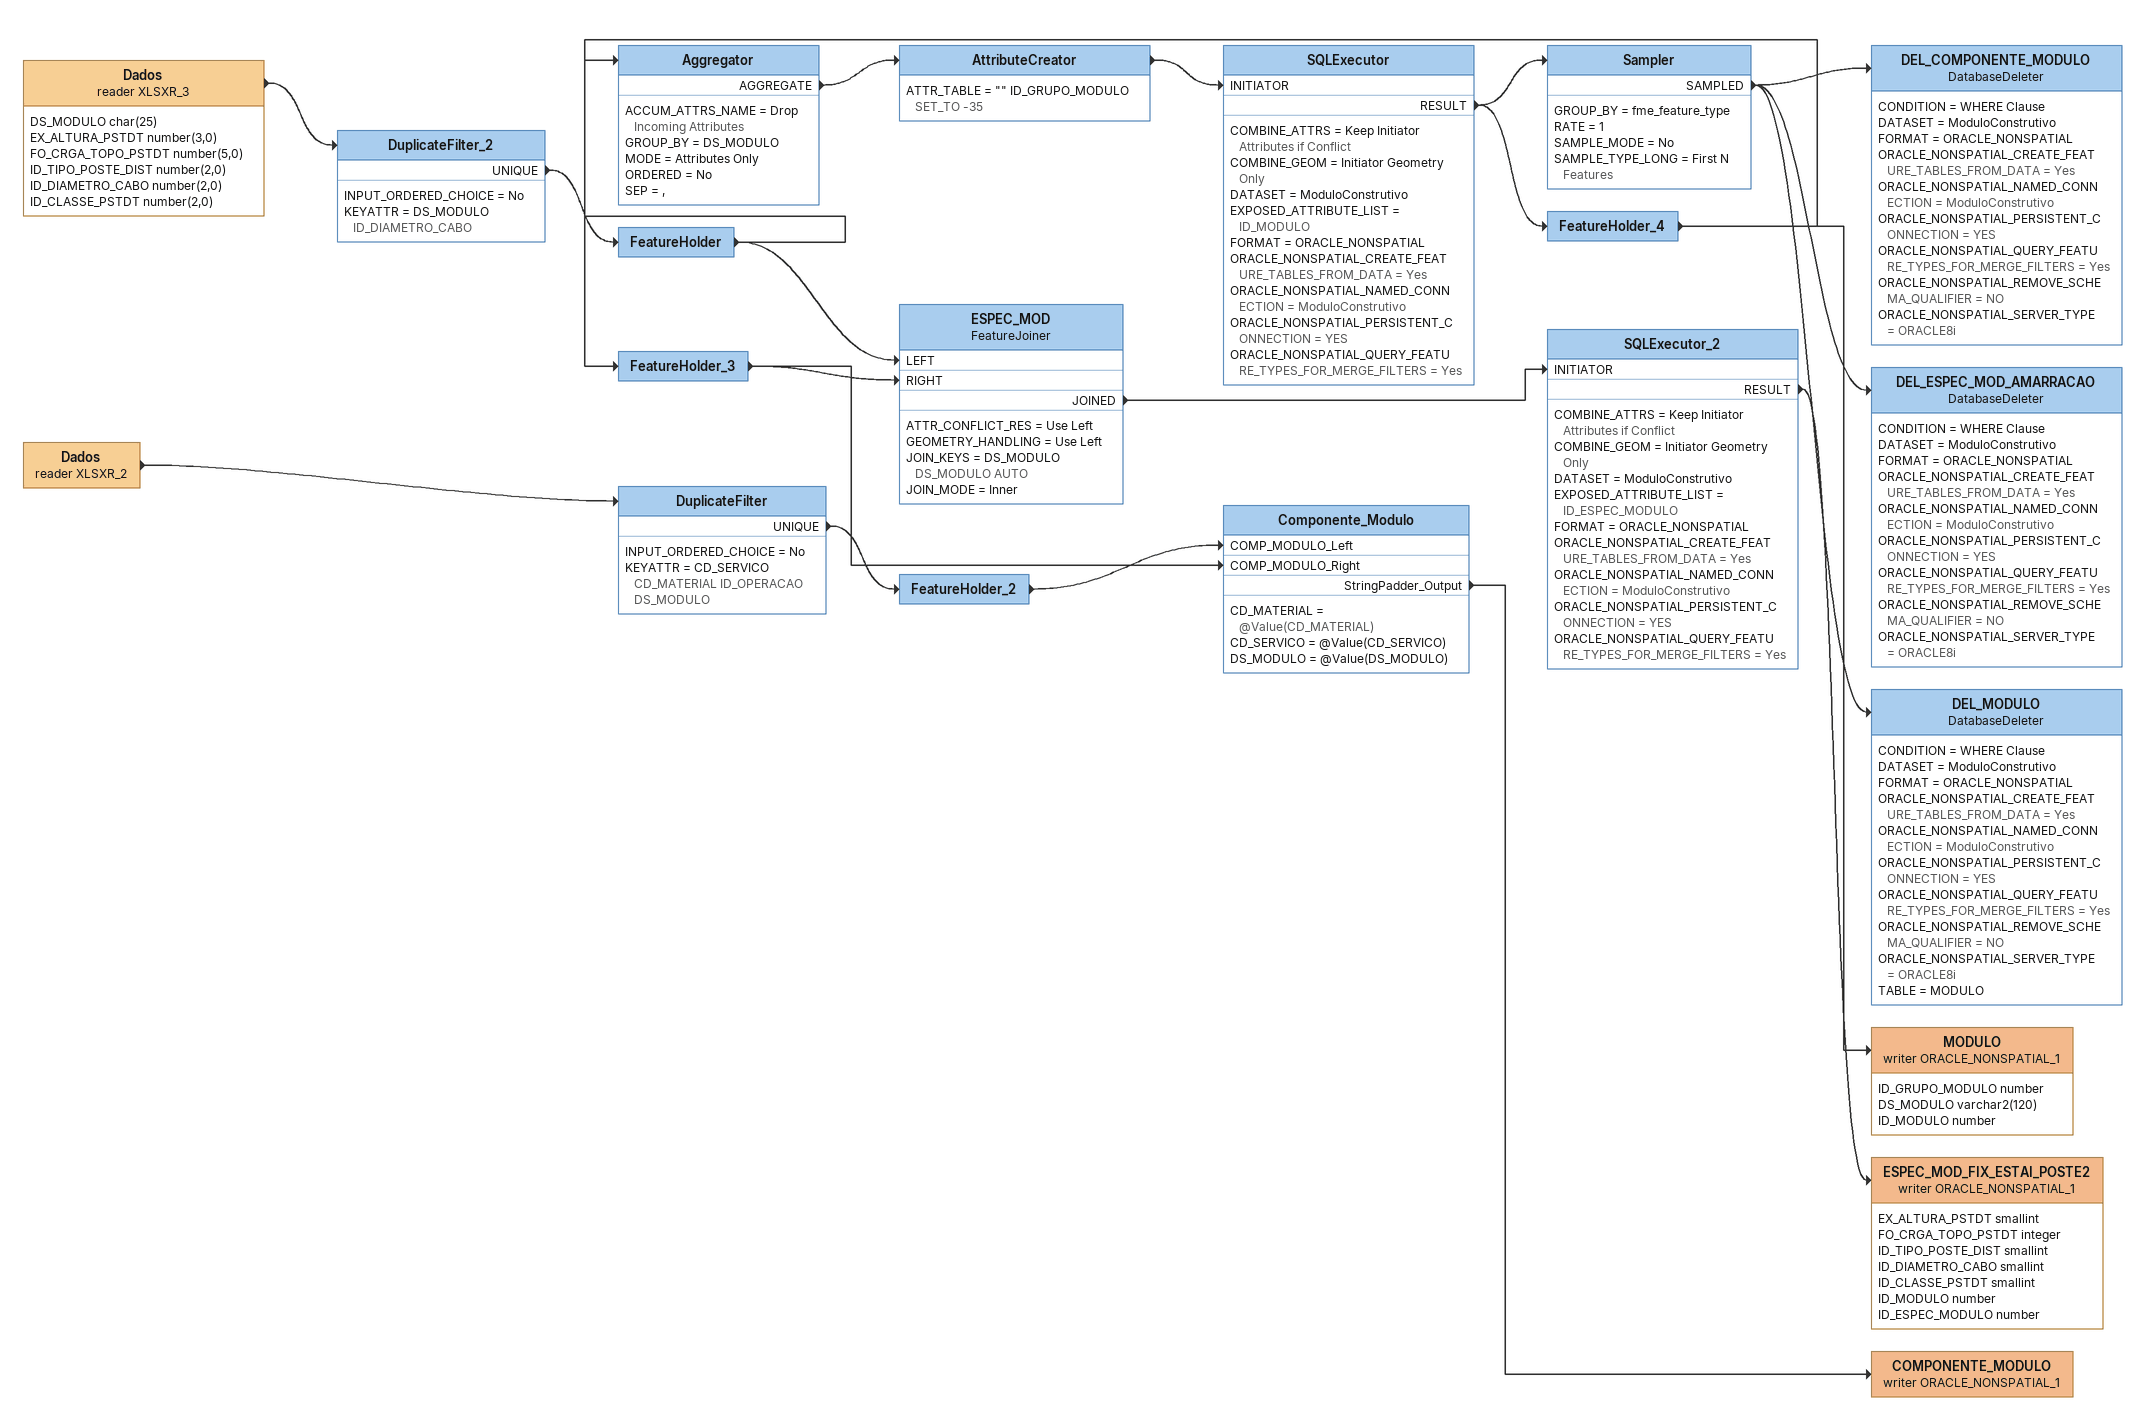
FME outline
Dados (reader XLSXR_3)
    attributes: DS_MODULO char(25), EX_ALTURA_PSTDT number(3,0), FO_CRGA_TOPO_PSTDT number(5,0), ID_TIPO_POSTE_DIST number(2,0), ID_DIAMETRO_CABO number(2,0), ID_CLASSE_PSTDT number(2,0)
    -> DuplicateFilter_2
DuplicateFilter_2
    INPUT_ORDERED_CHOICE = No
    KEYATTR = DS_MODULO ID_DIAMETRO_CABO
    UNIQUE -> FeatureHolder
FeatureHolder
    -> Aggregator
    -> ESPEC_MOD [LEFT]
Aggregator
    ACCUM_ATTRS_NAME = Drop Incoming Attributes
    GROUP_BY = DS_MODULO
    MODE = Attributes Only
    ORDERED = No
    SEP = ,
    AGGREGATE -> AttributeCreator
AttributeCreator
    ATTR_TABLE = "" ID_GRUPO_MODULO SET_TO -35
    -> SQLExecutor [INITIATOR]
SQLExecutor
    COMBINE_ATTRS = Keep Initiator Attributes if Conflict
    COMBINE_GEOM = Initiator Geometry Only
    DATASET = ModuloConstrutivo
    EXPOSED_ATTRIBUTE_LIST = ID_MODULO
    FORMAT = ORACLE_NONSPATIAL
    ORACLE_NONSPATIAL_CREATE_FEATURE_TABLES_FROM_DATA = Yes
    ORACLE_NONSPATIAL_NAMED_CONNECTION = ModuloConstrutivo
    ORACLE_NONSPATIAL_PERSISTENT_CONNECTION = YES
    ORACLE_NONSPATIAL_QUERY_FEATURE_TYPES_FOR_MERGE_FILTERS = Yes
    RESULT -> Sampler
    RESULT -> FeatureHolder_4
Sampler
    GROUP_BY = fme_feature_type
    RATE = 1
    SAMPLE_MODE = No
    SAMPLE_TYPE_LONG = First N Features
    SAMPLED -> DEL_COMPONENTE_MODULO
    SAMPLED -> DEL_ESPEC_MOD_AMARRACAO
    SAMPLED -> DEL_MODULO
DEL_COMPONENTE_MODULO: DatabaseDeleter
    CONDITION = WHERE Clause
    DATASET = ModuloConstrutivo
    FORMAT = ORACLE_NONSPATIAL
    ORACLE_NONSPATIAL_CREATE_FEATURE_TABLES_FROM_DATA = Yes
    ORACLE_NONSPATIAL_NAMED_CONNECTION = ModuloConstrutivo
    ORACLE_NONSPATIAL_PERSISTENT_CONNECTION = YES
    ORACLE_NONSPATIAL_QUERY_FEATURE_TYPES_FOR_MERGE_FILTERS = Yes
    ORACLE_NONSPATIAL_REMOVE_SCHEMA_QUALIFIER = NO
    ORACLE_NONSPATIAL_SERVER_TYPE = ORACLE8i
DEL_ESPEC_MOD_AMARRACAO: DatabaseDeleter
    CONDITION = WHERE Clause
    DATASET = ModuloConstrutivo
    FORMAT = ORACLE_NONSPATIAL
    ORACLE_NONSPATIAL_CREATE_FEATURE_TABLES_FROM_DATA = Yes
    ORACLE_NONSPATIAL_NAMED_CONNECTION = ModuloConstrutivo
    ORACLE_NONSPATIAL_PERSISTENT_CONNECTION = YES
    ORACLE_NONSPATIAL_QUERY_FEATURE_TYPES_FOR_MERGE_FILTERS = Yes
    ORACLE_NONSPATIAL_REMOVE_SCHEMA_QUALIFIER = NO
    ORACLE_NONSPATIAL_SERVER_TYPE = ORACLE8i
DEL_MODULO: DatabaseDeleter
    CONDITION = WHERE Clause
    DATASET = ModuloConstrutivo
    FORMAT = ORACLE_NONSPATIAL
    ORACLE_NONSPATIAL_CREATE_FEATURE_TABLES_FROM_DATA = Yes
    ORACLE_NONSPATIAL_NAMED_CONNECTION = ModuloConstrutivo
    ORACLE_NONSPATIAL_PERSISTENT_CONNECTION = YES
    ORACLE_NONSPATIAL_QUERY_FEATURE_TYPES_FOR_MERGE_FILTERS = Yes
    ORACLE_NONSPATIAL_REMOVE_SCHEMA_QUALIFIER = NO
    ORACLE_NONSPATIAL_SERVER_TYPE = ORACLE8i
    TABLE = MODULO
FeatureHolder_4
    -> MODULO (writer ORACLE_NONSPATIAL_1)
    -> FeatureHolder_3
MODULO (writer ORACLE_NONSPATIAL_1)
    attributes: ID_GRUPO_MODULO number, DS_MODULO varchar2(120), ID_MODULO number
FeatureHolder_3
    -> Componente_Modulo [COMP_MODULO_Right]
    -> ESPEC_MOD [RIGHT]
ESPEC_MOD: FeatureJoiner
    ATTR_CONFLICT_RES = Use Left
    GEOMETRY_HANDLING = Use Left
    JOIN_KEYS = DS_MODULO DS_MODULO AUTO
    JOIN_MODE = Inner
    JOINED -> SQLExecutor_2 [INITIATOR]
SQLExecutor_2
    COMBINE_ATTRS = Keep Initiator Attributes if Conflict
    COMBINE_GEOM = Initiator Geometry Only
    DATASET = ModuloConstrutivo
    EXPOSED_ATTRIBUTE_LIST = ID_ESPEC_MODULO
    FORMAT = ORACLE_NONSPATIAL
    ORACLE_NONSPATIAL_CREATE_FEATURE_TABLES_FROM_DATA = Yes
    ORACLE_NONSPATIAL_NAMED_CONNECTION = ModuloConstrutivo
    ORACLE_NONSPATIAL_PERSISTENT_CONNECTION = YES
    ORACLE_NONSPATIAL_QUERY_FEATURE_TYPES_FOR_MERGE_FILTERS = Yes
    RESULT -> ESPEC_MOD_FIX_ESTAI_POSTE2 (writer ORACLE_NONSPATIAL_1)
ESPEC_MOD_FIX_ESTAI_POSTE2 (writer ORACLE_NONSPATIAL_1)
    attributes: EX_ALTURA_PSTDT smallint, FO_CRGA_TOPO_PSTDT integer, ID_TIPO_POSTE_DIST smallint, ID_DIAMETRO_CABO smallint, ID_CLASSE_PSTDT smallint, ID_MODULO number, ID_ESPEC_MODULO number
Dados (reader XLSXR_2)
    -> DuplicateFilter
DuplicateFilter
    INPUT_ORDERED_CHOICE = No
    KEYATTR = CD_SERVICO CD_MATERIAL ID_OPERACAO DS_MODULO
    UNIQUE -> FeatureHolder_2
FeatureHolder_2
    -> Componente_Modulo [COMP_MODULO_Left]
Componente_Modulo
    CD_MATERIAL = @Value(CD_MATERIAL)
    CD_SERVICO = @Value(CD_SERVICO)
    DS_MODULO = @Value(DS_MODULO)
    StringPadder_Output -> COMPONENTE_MODULO (writer ORACLE_NONSPATIAL_1)
COMPONENTE_MODULO (writer ORACLE_NONSPATIAL_1)
